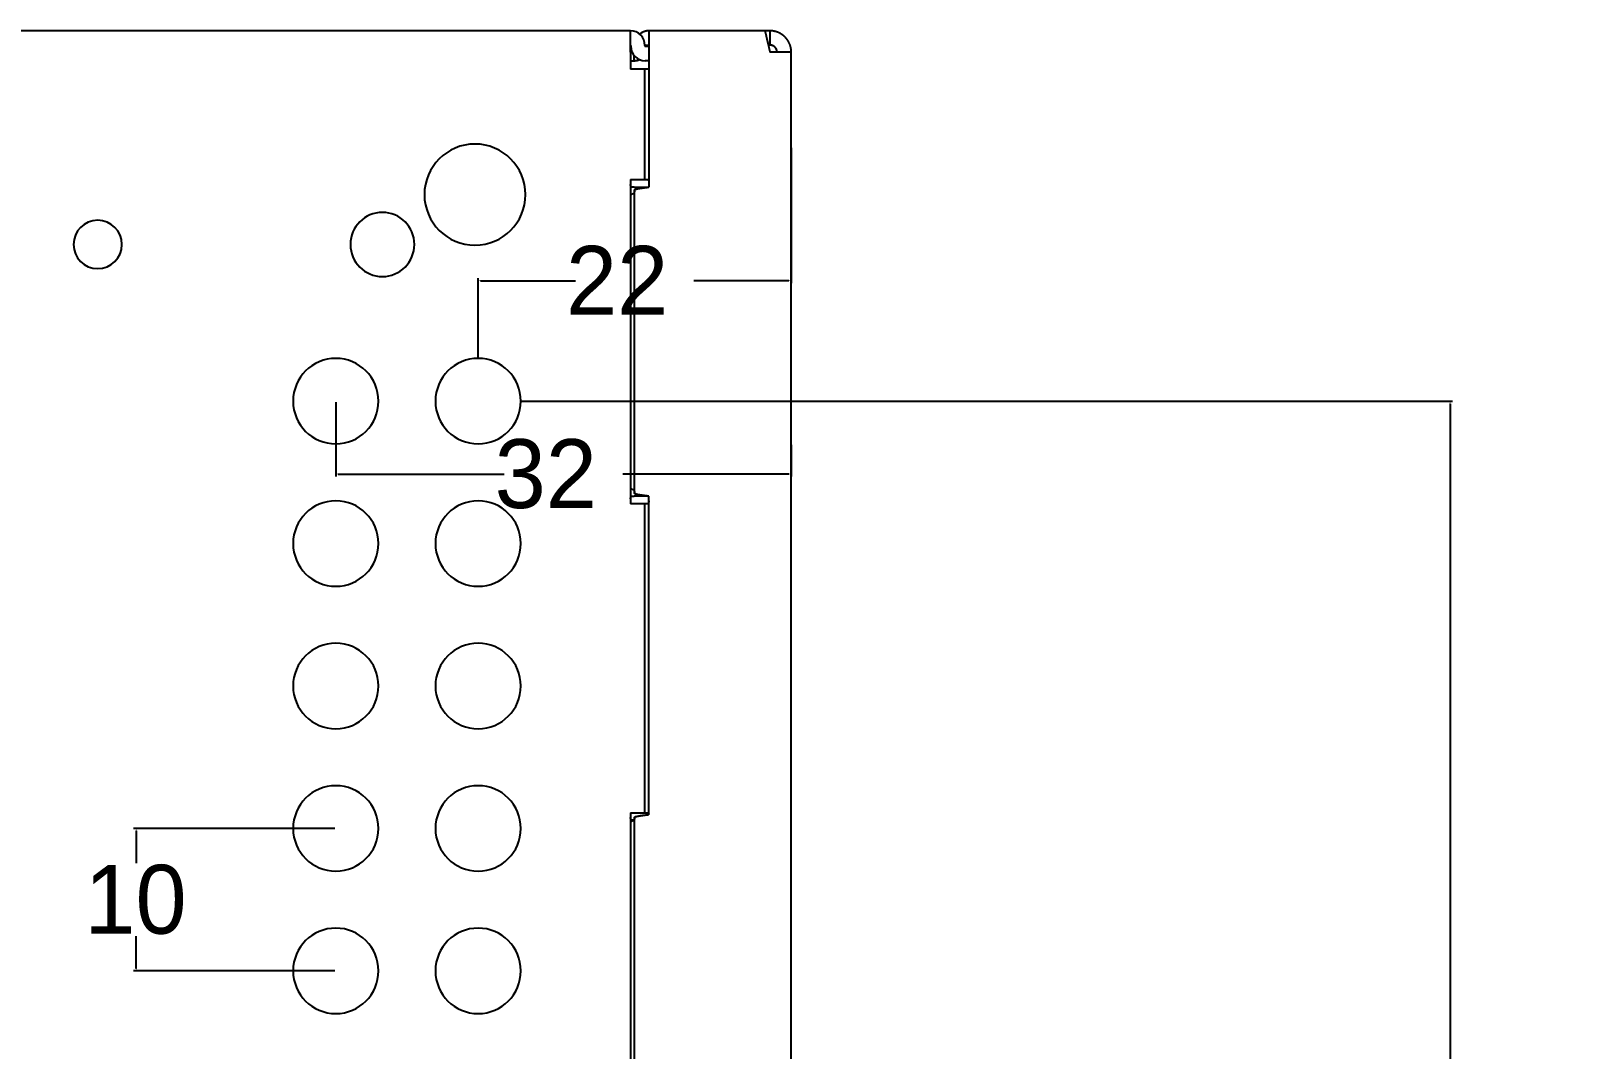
# Model space of a CAD drawing. Extents: x -27 to 262, y 5 to 196.
# Drawn here: x 150.6 to 261.2, y 122.6 to 195.6 of the extents above; entities that cross this region are included whole.
import ezdxf

# ---------------------------------------------------------------- set-up
doc = ezdxf.new("R2010")
doc.units = 0
doc.header["$LTSCALE"] = 25.4
doc.linetypes.add('KÖRPER', pattern=[0])
doc.layers.get('DEFPOINTS').update_dxf_attribs({"linetype": 'CONTINUOUS'})
doc.layers.add('2D_ANSICHT_1_DIMENSIONS_1', color=7, linetype='KÖRPER')
doc.layers.add('2D_ANSICHT_1_DRAWING_1', color=7, linetype='KÖRPER')
doc.dimstyles.get("Standard").update_dxf_attribs({"dimtxt": 0.18, "dimasz": 0.18, "dimexe": 0.18, "dimexo": 0.0625, "dimgap": 0.09, "dimtad": 0, "dimtih": 1, "dimtoh": 1, "dimzin": 0, "dimcen": 0.09, "dimazin": 3, "dimtfac": 1, "dimtofl": 0, "dimtmove": 0, "dimatfit": 3})

# ---------------------------------------------------------------- blocks, each defined once
blk = doc.blocks.new('*D2')
at = {"layer": '2D_ANSICHT_1_DIMENSIONS_1', "color": 0, "linetype": 'KÖRPER'}
for p, q in [((185.87, 169.06), (252.71, 169.06)), ((252.53, 168.88), (252.53, 117.23)), ((252.53, 60.35), (252.53, 112)), ((201.36, 60.17), (252.71, 60.17))]:
    blk.add_line(p, q, dxfattribs=at)
at = {"layer": '2D_ANSICHT_1_DIMENSIONS_1', "color": 0}
for points in [[(252.56, 168.88), (252.5, 168.88), (252.53, 169.06)], [(252.5, 60.35), (252.56, 60.35), (252.53, 60.17)]]:
    blk.add_solid(points, dxfattribs=at)
at = {"layer": 'DEFPOINTS', "color": 0}
for p in [(185.81, 169.06), (252.53, 169.06), (201.3, 60.17)]:
    blk.add_point(p, dxfattribs=at)
at = {"layer": '2D_ANSICHT_1_DIMENSIONS_1', "color": 0}
blk.add_text('106.55', height=4.939, dxfattribs=at).set_placement((240.58, 112.17))
blk = doc.blocks.new('*D3')
at = {"layer": '2D_ANSICHT_1_DIMENSIONS_1', "color": 0, "linetype": 'KÖRPER'}
for p, q in [((172.46, 138.4), (158.01, 138.4)), ((158.19, 138.22), (158.19, 135.9)), ((158.19, 128.36), (158.19, 130.68)), ((172.46, 128.18), (158.01, 128.18))]:
    blk.add_line(p, q, dxfattribs=at)
at = {"layer": '2D_ANSICHT_1_DIMENSIONS_1', "color": 0}
for points in [[(158.22, 138.22), (158.16, 138.22), (158.19, 138.4)], [(158.16, 128.36), (158.22, 128.36), (158.19, 128.18)]]:
    blk.add_solid(points, dxfattribs=at)
at = {"layer": 'DEFPOINTS', "color": 0}
for p in [(172.52, 138.4), (158.19, 128.18), (172.52, 128.18)]:
    blk.add_point(p, dxfattribs=at)
at = {"layer": '2D_ANSICHT_1_DIMENSIONS_1', "color": 0}
blk.add_text('10', height=4.939, dxfattribs=at).set_placement((154.47, 130.85))
blk = doc.blocks.new('*D4')
at = {"layer": '2D_ANSICHT_1_DIMENSIONS_1', "color": 0, "linetype": 'KÖRPER'}
for p, q in [((205.23, 187.25), (205.23, 177.52)), ((182.74, 172.19), (182.74, 177.88)), ((182.92, 177.7), (189.73, 177.7)), ((205.05, 177.7), (198.24, 177.7))]:
    blk.add_line(p, q, dxfattribs=at)
at = {"layer": '2D_ANSICHT_1_DIMENSIONS_1', "color": 0}
for points in [[(182.92, 177.73), (182.92, 177.67), (182.74, 177.7)], [(205.05, 177.67), (205.05, 177.73), (205.23, 177.7)]]:
    blk.add_solid(points, dxfattribs=at)
at = {"layer": 'DEFPOINTS', "color": 0}
for p in [(205.23, 187.31), (182.74, 177.7), (182.74, 172.13)]:
    blk.add_point(p, dxfattribs=at)
at = {"layer": '2D_ANSICHT_1_DIMENSIONS_1', "color": 0}
blk.add_text('22', height=4.939, dxfattribs=at).set_placement((189.05, 175.26))
blk = doc.blocks.new('*D5')
at = {"layer": '2D_ANSICHT_1_DIMENSIONS_1', "color": 0, "linetype": 'KÖRPER'}
for p, q in [((172.52, 169), (172.52, 163.65)), ((205.23, 165.93), (205.23, 163.65)), ((172.7, 163.83), (184.62, 163.83)), ((205.05, 163.83), (193.13, 163.83))]:
    blk.add_line(p, q, dxfattribs=at)
at = {"layer": '2D_ANSICHT_1_DIMENSIONS_1', "color": 0}
for points in [[(172.7, 163.86), (172.7, 163.8), (172.52, 163.83)], [(205.05, 163.8), (205.05, 163.86), (205.23, 163.83)]]:
    blk.add_solid(points, dxfattribs=at)
at = {"layer": 'DEFPOINTS', "color": 0}
for p in [(172.52, 169.06), (205.23, 166), (172.52, 163.83)]:
    blk.add_point(p, dxfattribs=at)
at = {"layer": '2D_ANSICHT_1_DIMENSIONS_1', "color": 0}
blk.add_text('32', height=4.939, dxfattribs=at).set_placement((183.93, 161.39))

msp = doc.modelspace()

# ---------------------------------------------------------------- linework, layer by layer
at = {"layer": '2D_ANSICHT_1_DRAWING_1', "color": 5, "linetype": 'KÖRPER'}
for p, q in [((193.678, 195.635), (81.308, 195.635)), ((193.678, 194.102), (193.678, 195.635)), ((193.699, 194.593), (193.699, 194.532)), ((194.721, 194.593), (194.721, 194.532)), ((194.721, 194.532), (194.986, 194.532)), ((194.986, 194.532), (194.986, 194.593)), ((203.333, 195.635), (195.007, 195.635)), ((195.007, 195.635), (195.007, 194.102)), ((203.694, 195.635), (203.333, 195.635)), ((203.694, 194.613), (203.574, 194.613)), ((203.694, 195.635), (203.694, 194.613)), ((193.678, 194.511), (193.699, 194.511)), ((193.678, 194.102), (193.678, 192.88)), ((193.678, 193.489), (193.944, 193.489)), ((193.944, 193.489), (193.944, 193.86)), ((195.007, 194.511), (194.741, 194.511)), ((195.007, 193.489), (194.741, 193.489)), ((195.007, 194.102), (195.007, 184.419)), ((205.227, 194.102), (203.694, 194.102)), ((205.227, 61.701), (205.227, 194.102)), ((194.721, 192.88), (193.678, 192.88)), ((194.721, 184.955), (194.721, 192.88)), ((194.741, 192.88), (194.721, 192.88)), ((195.007, 192.88), (194.741, 192.88)), ((193.678, 184.955), (194.721, 184.955)), ((193.678, 184.955), (193.678, 161.705)), ((193.698, 184.419), (193.678, 184.619)), ((194.721, 184.955), (194.741, 184.955)), ((194.741, 184.955), (194.987, 184.955)), ((194.987, 184.955), (195.007, 184.756)), ((193.678, 183.891), (193.944, 183.988)), ((193.944, 184.419), (193.698, 184.419)), ((193.944, 184.419), (194.986, 184.419)), ((193.964, 162.446), (193.964, 184.214)), ((194.986, 184.419), (195.007, 184.419)), ((194.986, 184.416), (194.986, 184.419)), ((193.944, 162.673), (193.678, 162.769)), ((193.678, 162.041), (193.698, 162.241)), ((194.721, 161.705), (193.678, 161.705)), ((193.698, 162.241), (193.944, 162.241)), ((194.986, 162.241), (193.944, 162.241)), ((194.721, 139.527), (194.721, 161.705)), ((194.741, 161.705), (194.721, 161.705)), ((194.987, 161.705), (194.741, 161.705)), ((194.986, 162.241), (194.986, 162.244)), ((195.007, 162.241), (194.986, 162.241)), ((195.007, 161.905), (194.987, 161.705)), ((195.007, 139.399), (195.007, 162.241)), ((193.678, 139.527), (193.678, 116.276)), ((193.678, 139.527), (194.721, 139.527)), ((194.721, 139.527), (194.741, 139.527)), ((194.741, 139.527), (194.987, 139.527)), ((194.987, 139.527), (195, 139.398)), ((193.698, 138.99), (193.678, 139.19)), ((193.944, 138.968), (193.678, 138.871)), ((193.944, 138.99), (193.698, 138.99)), ((193.944, 138.99), (193.948, 138.99)), ((193.964, 116.608), (193.964, 139.195))]:
    msp.add_line(p, q, dxfattribs=at)
for points in [[(195.007, 195.635), (194.999, 195.635), (194.992, 195.635), (194.984, 195.635), (194.977, 195.635), (194.969, 195.635), (194.962, 195.635), (194.954, 195.634), (194.947, 195.634), (194.939, 195.633), (194.932, 195.633), (194.925, 195.632), (194.917, 195.632), (194.91, 195.631), (194.902, 195.63), (194.895, 195.629), (194.887, 195.629), (194.88, 195.628), (194.872, 195.627), (194.865, 195.626), (194.857, 195.625), (194.85, 195.624), (194.843, 195.622), (194.835, 195.621), (194.828, 195.62), (194.82, 195.619), (194.813, 195.617), (194.806, 195.616), (194.798, 195.614), (194.791, 195.613), (194.784, 195.611), (194.776, 195.61), (194.769, 195.608), (194.762, 195.606), (194.754, 195.604), (194.747, 195.603), (194.74, 195.601), (194.733, 195.599), (194.725, 195.597), (194.718, 195.595), (194.711, 195.593), (194.704, 195.59), (194.697, 195.588), (194.689, 195.586), (194.682, 195.584), (194.675, 195.581), (194.668, 195.579), (194.661, 195.576), (194.654, 195.574), (194.647, 195.571), (194.64, 195.569), (194.633, 195.566), (194.626, 195.563), (194.619, 195.561), (194.612, 195.558), (194.605, 195.555), (194.598, 195.552), (194.591, 195.549), (194.584, 195.546), (194.577, 195.543), (194.571, 195.54), (194.564, 195.537), (194.557, 195.533), (194.55, 195.53), (194.544, 195.527), (194.537, 195.523), (194.53, 195.52), (194.524, 195.517), (194.517, 195.513), (194.51, 195.51), (194.504, 195.506), (194.497, 195.502), (194.491, 195.499), (194.484, 195.495), (194.478, 195.491), (194.471, 195.487), (194.465, 195.483), (194.458, 195.479), (194.452, 195.475), (194.446, 195.471), (194.439, 195.467), (194.433, 195.463), (194.427, 195.459), (194.421, 195.455), (194.414, 195.451), (194.408, 195.446), (194.402, 195.442), (194.396, 195.438), (194.39, 195.433), (194.384, 195.429), (194.378, 195.424), (194.372, 195.42), (194.366, 195.415), (194.36, 195.411), (194.354, 195.406), (194.348, 195.401), (194.343, 195.396)], [(194.986, 194.511), (194.986, 194.511), (194.986, 194.512), (194.986, 194.512), (194.986, 194.512), (194.986, 194.512), (194.986, 194.513), (194.986, 194.513), (194.986, 194.513), (194.986, 194.513), (194.986, 194.513), (194.986, 194.514), (194.986, 194.514), (194.986, 194.514), (194.986, 194.514), (194.986, 194.514), (194.986, 194.515), (194.986, 194.515), (194.986, 194.515), (194.986, 194.515), (194.986, 194.516), (194.986, 194.516), (194.986, 194.516), (194.986, 194.516), (194.986, 194.516), (194.986, 194.517), (194.986, 194.517), (194.986, 194.517), (194.986, 194.517), (194.986, 194.517), (194.986, 194.518), (194.986, 194.518), (194.986, 194.518), (194.986, 194.518), (194.986, 194.519), (194.986, 194.519), (194.986, 194.519), (194.986, 194.519), (194.986, 194.519), (194.986, 194.52), (194.986, 194.52), (194.986, 194.52), (194.986, 194.52), (194.986, 194.52), (194.986, 194.521), (194.986, 194.521), (194.986, 194.521), (194.986, 194.521), (194.986, 194.522), (194.986, 194.522), (194.986, 194.522), (194.986, 194.522), (194.986, 194.522), (194.986, 194.523), (194.986, 194.523), (194.986, 194.523), (194.986, 194.523), (194.986, 194.523), (194.986, 194.524), (194.986, 194.524), (194.986, 194.524), (194.986, 194.524), (194.986, 194.524), (194.986, 194.525), (194.986, 194.525), (194.986, 194.525), (194.986, 194.525), (194.986, 194.526), (194.986, 194.526), (194.986, 194.526), (194.986, 194.526), (194.986, 194.526), (194.986, 194.527), (194.986, 194.527), (194.986, 194.527), (194.986, 194.527), (194.986, 194.527), (194.986, 194.528), (194.986, 194.528), (194.986, 194.528), (194.986, 194.528), (194.986, 194.529), (194.986, 194.529), (194.986, 194.529), (194.986, 194.529), (194.986, 194.529), (194.986, 194.53), (194.986, 194.53), (194.986, 194.53), (194.986, 194.53), (194.986, 194.53), (194.986, 194.531), (194.986, 194.531), (194.986, 194.531), (194.986, 194.531), (194.986, 194.532), (194.986, 194.532)], [(194.986, 194.593), (194.987, 194.593), (194.987, 194.594), (194.987, 194.594), (194.987, 194.594), (194.987, 194.595), (194.987, 194.595), (194.987, 194.595), (194.987, 194.596), (194.987, 194.596), (194.987, 194.596), (194.987, 194.596), (194.987, 194.597), (194.987, 194.597), (194.987, 194.597), (194.987, 194.598), (194.987, 194.598), (194.987, 194.598), (194.987, 194.599), (194.987, 194.599), (194.987, 194.599), (194.988, 194.599), (194.988, 194.6), (194.988, 194.6), (194.988, 194.6), (194.988, 194.601), (194.988, 194.601), (194.988, 194.601), (194.988, 194.601), (194.988, 194.602), (194.989, 194.602), (194.989, 194.602), (194.989, 194.603), (194.989, 194.603), (194.989, 194.603), (194.989, 194.603), (194.989, 194.604), (194.99, 194.604), (194.99, 194.604), (194.99, 194.604), (194.99, 194.605), (194.99, 194.605), (194.99, 194.605), (194.991, 194.605), (194.991, 194.606), (194.991, 194.606), (194.991, 194.606), (194.991, 194.606), (194.992, 194.607), (194.992, 194.607), (194.992, 194.607), (194.992, 194.607), (194.992, 194.607), (194.993, 194.608), (194.993, 194.608), (194.993, 194.608), (194.993, 194.608), (194.994, 194.609), (194.994, 194.609), (194.994, 194.609), (194.994, 194.609), (194.995, 194.609), (194.995, 194.61), (194.995, 194.61), (194.995, 194.61), (194.996, 194.61), (194.996, 194.61), (194.996, 194.61), (194.996, 194.611), (194.997, 194.611), (194.997, 194.611), (194.997, 194.611), (194.997, 194.611), (194.998, 194.611), (194.998, 194.611), (194.998, 194.612), (194.999, 194.612), (194.999, 194.612), (194.999, 194.612), (194.999, 194.612), (195, 194.612), (195, 194.612), (195, 194.612), (195.001, 194.612), (195.001, 194.613), (195.001, 194.613), (195.001, 194.613), (195.002, 194.613), (195.002, 194.613), (195.002, 194.613), (195.003, 194.613), (195.003, 194.613), (195.003, 194.613), (195.004, 194.613), (195.004, 194.613), (195.004, 194.613), (195.004, 194.613), (195.005, 194.613), (195.005, 194.613), (195.005, 194.613), (195.006, 194.613), (195.006, 194.613), (195.006, 194.613), (195.007, 194.613), (195.007, 194.613)], [(205.227, 194.102), (205.227, 194.128), (205.226, 194.153), (205.225, 194.178), (205.224, 194.203), (205.222, 194.228), (205.22, 194.253), (205.217, 194.278), (205.214, 194.303), (205.21, 194.327), (205.207, 194.352), (205.202, 194.377), (205.198, 194.402), (205.193, 194.426), (205.187, 194.451), (205.181, 194.475), (205.175, 194.499), (205.168, 194.523), (205.161, 194.547), (205.154, 194.571), (205.146, 194.595), (205.137, 194.619), (205.129, 194.642), (205.12, 194.666), (205.11, 194.689), (205.101, 194.712), (205.09, 194.735), (205.08, 194.758), (205.069, 194.78), (205.058, 194.803), (205.046, 194.825), (205.034, 194.847), (205.022, 194.869), (205.009, 194.891), (204.996, 194.912), (204.983, 194.933), (204.969, 194.954), (204.955, 194.975), (204.94, 194.995), (204.925, 195.016), (204.91, 195.036), (204.895, 195.055), (204.879, 195.075), (204.863, 195.094), (204.847, 195.113), (204.83, 195.132), (204.813, 195.15), (204.796, 195.169), (204.778, 195.186), (204.76, 195.204), (204.742, 195.221), (204.724, 195.238), (204.705, 195.255), (204.686, 195.271), (204.667, 195.288), (204.647, 195.303), (204.627, 195.319), (204.607, 195.334), (204.587, 195.349), (204.566, 195.363), (204.546, 195.377), (204.525, 195.391), (204.504, 195.404), (204.482, 195.417), (204.461, 195.43), (204.439, 195.442), (204.417, 195.455), (204.394, 195.466), (204.372, 195.477), (204.349, 195.488), (204.327, 195.499), (204.304, 195.509), (204.281, 195.519), (204.257, 195.528), (204.234, 195.537), (204.21, 195.546), (204.187, 195.554), (204.163, 195.562), (204.139, 195.57), (204.115, 195.577), (204.091, 195.583), (204.067, 195.59), (204.042, 195.595), (204.018, 195.601), (203.993, 195.606), (203.968, 195.611), (203.944, 195.615), (203.919, 195.619), (203.894, 195.622), (203.869, 195.625), (203.844, 195.628), (203.819, 195.63), (203.794, 195.632), (203.769, 195.634), (203.744, 195.635), (203.719, 195.635), (203.694, 195.635)], [(204.205, 194.102), (204.205, 194.111), (204.205, 194.119), (204.204, 194.128), (204.204, 194.136), (204.203, 194.144), (204.203, 194.153), (204.202, 194.161), (204.201, 194.169), (204.2, 194.177), (204.198, 194.186), (204.197, 194.194), (204.195, 194.202), (204.194, 194.21), (204.192, 194.219), (204.19, 194.227), (204.188, 194.235), (204.185, 194.243), (204.183, 194.251), (204.181, 194.259), (204.178, 194.267), (204.175, 194.275), (204.172, 194.282), (204.169, 194.29), (204.166, 194.298), (204.163, 194.306), (204.16, 194.313), (204.156, 194.321), (204.152, 194.328), (204.149, 194.336), (204.145, 194.343), (204.141, 194.351), (204.137, 194.358), (204.132, 194.365), (204.128, 194.372), (204.124, 194.379), (204.119, 194.386), (204.114, 194.393), (204.109, 194.4), (204.105, 194.407), (204.099, 194.414), (204.094, 194.42), (204.089, 194.427), (204.084, 194.433), (204.078, 194.439), (204.073, 194.446), (204.067, 194.452), (204.061, 194.458), (204.055, 194.464), (204.049, 194.47), (204.043, 194.475), (204.037, 194.481), (204.031, 194.487), (204.025, 194.492), (204.018, 194.497), (204.012, 194.503), (204.005, 194.508), (203.998, 194.513), (203.992, 194.518), (203.985, 194.523), (203.978, 194.527), (203.971, 194.532), (203.964, 194.536), (203.957, 194.541), (203.95, 194.545), (203.942, 194.549), (203.935, 194.553), (203.928, 194.557), (203.92, 194.561), (203.913, 194.564), (203.905, 194.568), (203.897, 194.571), (203.89, 194.575), (203.882, 194.578), (203.874, 194.581), (203.866, 194.584), (203.858, 194.586), (203.85, 194.589), (203.842, 194.591), (203.834, 194.594), (203.826, 194.596), (203.818, 194.598), (203.81, 194.6), (203.802, 194.602), (203.794, 194.604), (203.786, 194.605), (203.777, 194.607), (203.769, 194.608), (203.761, 194.609), (203.752, 194.61), (203.744, 194.611), (203.736, 194.612), (203.727, 194.612), (203.719, 194.613), (203.711, 194.613), (203.702, 194.613), (203.694, 194.613)], [(193.944, 193.489), (193.951, 193.489), (193.959, 193.49), (193.966, 193.49), (193.973, 193.49), (193.981, 193.49), (193.988, 193.49), (193.995, 193.491), (194.002, 193.491), (194.01, 193.491), (194.017, 193.492), (194.024, 193.492), (194.032, 193.493), (194.039, 193.494), (194.046, 193.494), (194.053, 193.495), (194.061, 193.496), (194.068, 193.497), (194.075, 193.498), (194.082, 193.499), (194.09, 193.5), (194.097, 193.501), (194.104, 193.502), (194.111, 193.503), (194.118, 193.504), (194.126, 193.505), (194.133, 193.507), (194.14, 193.508), (194.147, 193.509), (194.154, 193.511), (194.162, 193.512), (194.169, 193.514), (194.176, 193.515), (194.183, 193.517), (194.19, 193.519), (194.197, 193.521), (194.204, 193.522), (194.211, 193.524), (194.218, 193.526), (194.225, 193.528), (194.232, 193.53), (194.239, 193.532), (194.246, 193.534), (194.253, 193.536), (194.26, 193.538), (194.267, 193.541), (194.274, 193.543), (194.281, 193.545), (194.288, 193.548), (194.295, 193.55), (194.302, 193.553), (194.309, 193.555), (194.315, 193.558), (194.322, 193.561), (194.329, 193.563), (194.336, 193.566), (194.343, 193.568)], [(193.964, 184.192), (193.964, 184.188), (193.964, 184.185), (193.964, 184.181), (193.964, 184.177), (193.964, 184.174), (193.964, 184.17), (193.964, 184.166), (193.964, 184.163), (193.964, 184.159), (193.964, 184.155), (193.964, 184.152), (193.963, 184.148), (193.963, 184.144), (193.963, 184.141), (193.963, 184.137), (193.962, 184.133), (193.962, 184.13), (193.962, 184.126), (193.962, 184.122), (193.961, 184.119), (193.961, 184.115), (193.961, 184.111), (193.96, 184.108), (193.96, 184.104), (193.96, 184.1), (193.959, 184.097), (193.959, 184.093), (193.958, 184.089), (193.958, 184.086), (193.958, 184.082), (193.957, 184.078), (193.957, 184.075), (193.956, 184.071), (193.956, 184.068), (193.955, 184.064), (193.955, 184.06), (193.954, 184.057), (193.954, 184.053), (193.953, 184.049), (193.953, 184.046), (193.952, 184.042), (193.952, 184.038), (193.951, 184.035), (193.951, 184.031), (193.95, 184.028), (193.95, 184.024), (193.949, 184.02), (193.949, 184.017), (193.948, 184.013), (193.947, 184.009), (193.947, 184.006), (193.946, 184.002), (193.946, 183.998), (193.945, 183.995), (193.945, 183.991), (193.944, 183.988)], [(193.964, 184.214), (193.968, 184.225), (193.976, 184.234), (193.985, 184.241), (193.995, 184.246), (194.005, 184.251), (194.015, 184.255), (194.026, 184.259), (194.036, 184.263), (194.047, 184.266), (194.057, 184.27), (194.068, 184.273), (194.079, 184.276), (194.09, 184.279), (194.101, 184.282), (194.112, 184.284), (194.122, 184.287), (194.133, 184.29), (194.144, 184.292), (194.155, 184.294), (194.166, 184.297), (194.177, 184.299), (194.188, 184.301), (194.199, 184.303), (194.21, 184.306), (194.221, 184.308), (194.232, 184.31), (194.243, 184.312), (194.254, 184.314), (194.265, 184.316), (194.276, 184.318), (194.287, 184.32), (194.298, 184.322), (194.309, 184.323), (194.32, 184.325), (194.331, 184.327), (194.342, 184.329), (194.353, 184.331), (194.364, 184.332), (194.375, 184.334), (194.386, 184.336), (194.397, 184.338), (194.408, 184.339), (194.419, 184.341), (194.43, 184.343), (194.442, 184.344), (194.453, 184.346), (194.464, 184.348), (194.475, 184.349), (194.486, 184.351), (194.497, 184.352), (194.508, 184.354), (194.519, 184.355), (194.53, 184.357), (194.541, 184.359), (194.552, 184.36), (194.563, 184.362), (194.574, 184.363), (194.585, 184.365), (194.597, 184.366), (194.608, 184.368), (194.619, 184.369), (194.63, 184.371), (194.641, 184.372), (194.652, 184.374), (194.663, 184.375), (194.674, 184.377), (194.685, 184.378), (194.696, 184.38), (194.707, 184.381), (194.718, 184.382), (194.73, 184.384), (194.741, 184.385), (194.752, 184.387), (194.763, 184.388), (194.774, 184.39), (194.785, 184.391), (194.796, 184.392), (194.807, 184.394), (194.818, 184.395), (194.829, 184.397), (194.84, 184.398), (194.852, 184.399), (194.863, 184.401), (194.874, 184.402), (194.885, 184.404), (194.896, 184.405), (194.907, 184.406), (194.918, 184.408), (194.929, 184.409), (194.94, 184.411), (194.951, 184.412), (194.963, 184.413), (194.974, 184.415), (194.985, 184.416), (194.996, 184.418), (195.007, 184.419)], [(193.944, 162.673), (193.945, 162.669), (193.945, 162.665), (193.946, 162.662), (193.946, 162.658), (193.947, 162.654), (193.947, 162.651), (193.948, 162.647), (193.949, 162.644), (193.949, 162.64), (193.95, 162.636), (193.95, 162.633), (193.951, 162.629), (193.951, 162.625), (193.952, 162.622), (193.952, 162.618), (193.953, 162.614), (193.953, 162.611), (193.954, 162.607), (193.954, 162.604), (193.955, 162.6), (193.955, 162.596), (193.956, 162.593), (193.956, 162.589), (193.957, 162.585), (193.957, 162.582), (193.958, 162.578), (193.958, 162.574), (193.958, 162.571), (193.959, 162.567), (193.959, 162.563), (193.96, 162.56), (193.96, 162.556), (193.96, 162.552), (193.961, 162.549), (193.961, 162.545), (193.961, 162.541), (193.962, 162.538), (193.962, 162.534), (193.962, 162.53), (193.962, 162.527), (193.963, 162.523), (193.963, 162.519), (193.963, 162.516), (193.963, 162.512), (193.964, 162.508), (193.964, 162.505), (193.964, 162.501), (193.964, 162.497), (193.964, 162.494), (193.964, 162.49), (193.964, 162.486), (193.964, 162.483), (193.964, 162.479), (193.964, 162.475), (193.964, 162.472), (193.964, 162.468)], [(195.007, 162.241), (194.996, 162.243), (194.985, 162.244), (194.974, 162.245), (194.963, 162.247), (194.951, 162.248), (194.94, 162.25), (194.929, 162.251), (194.918, 162.252), (194.907, 162.254), (194.896, 162.255), (194.885, 162.256), (194.874, 162.258), (194.863, 162.259), (194.852, 162.261), (194.84, 162.262), (194.829, 162.263), (194.818, 162.265), (194.807, 162.266), (194.796, 162.268), (194.785, 162.269), (194.774, 162.271), (194.763, 162.272), (194.752, 162.273), (194.741, 162.275), (194.73, 162.276), (194.718, 162.278), (194.707, 162.279), (194.696, 162.281), (194.685, 162.282), (194.674, 162.284), (194.663, 162.285), (194.652, 162.286), (194.641, 162.288), (194.63, 162.289), (194.619, 162.291), (194.608, 162.292), (194.597, 162.294), (194.585, 162.295), (194.574, 162.297), (194.563, 162.298), (194.552, 162.3), (194.541, 162.302), (194.53, 162.303), (194.519, 162.305), (194.508, 162.306), (194.497, 162.308), (194.486, 162.309), (194.475, 162.311), (194.464, 162.313), (194.453, 162.314), (194.442, 162.316), (194.43, 162.318), (194.419, 162.319), (194.408, 162.321), (194.397, 162.323), (194.386, 162.324), (194.375, 162.326), (194.364, 162.328), (194.353, 162.329), (194.342, 162.331), (194.331, 162.333), (194.32, 162.335), (194.309, 162.337), (194.298, 162.339), (194.287, 162.34), (194.276, 162.342), (194.265, 162.344), (194.254, 162.346), (194.243, 162.348), (194.232, 162.35), (194.221, 162.352), (194.21, 162.355), (194.199, 162.357), (194.188, 162.359), (194.177, 162.361), (194.166, 162.363), (194.155, 162.366), (194.144, 162.368), (194.133, 162.371), (194.122, 162.373), (194.112, 162.376), (194.101, 162.378), (194.09, 162.381), (194.079, 162.384), (194.068, 162.387), (194.057, 162.39), (194.047, 162.394), (194.036, 162.397), (194.026, 162.401), (194.015, 162.405), (194.005, 162.409), (193.995, 162.414), (193.985, 162.419), (193.976, 162.427), (193.968, 162.435), (193.964, 162.446)], [(193.964, 139.195), (193.968, 139.205), (193.976, 139.214), (193.985, 139.221), (193.995, 139.227), (194.005, 139.231), (194.015, 139.235), (194.026, 139.239), (194.036, 139.243), (194.047, 139.247), (194.057, 139.25), (194.068, 139.253), (194.079, 139.256), (194.09, 139.259), (194.101, 139.262), (194.112, 139.265), (194.122, 139.267), (194.133, 139.27), (194.144, 139.272), (194.155, 139.275), (194.166, 139.277), (194.177, 139.279), (194.188, 139.282), (194.199, 139.284), (194.21, 139.286), (194.221, 139.288), (194.232, 139.29), (194.243, 139.292), (194.254, 139.294), (194.265, 139.296), (194.276, 139.298), (194.287, 139.3), (194.298, 139.302), (194.309, 139.304), (194.32, 139.306), (194.331, 139.307), (194.342, 139.309), (194.353, 139.311), (194.364, 139.313), (194.375, 139.314), (194.386, 139.316), (194.397, 139.318), (194.408, 139.32), (194.419, 139.321), (194.43, 139.323), (194.442, 139.325), (194.453, 139.326), (194.464, 139.328), (194.475, 139.329), (194.486, 139.331), (194.497, 139.333), (194.508, 139.334), (194.519, 139.336), (194.53, 139.337), (194.541, 139.339), (194.552, 139.34), (194.563, 139.342), (194.574, 139.344), (194.585, 139.345), (194.597, 139.347), (194.608, 139.348), (194.619, 139.35), (194.63, 139.351), (194.641, 139.352), (194.652, 139.354), (194.663, 139.355), (194.674, 139.357), (194.685, 139.358), (194.696, 139.36), (194.707, 139.361), (194.718, 139.363), (194.73, 139.364), (194.741, 139.366), (194.752, 139.367), (194.763, 139.368), (194.774, 139.37), (194.785, 139.371), (194.796, 139.373), (194.807, 139.374), (194.818, 139.376), (194.829, 139.377), (194.84, 139.378), (194.852, 139.38), (194.863, 139.381), (194.874, 139.383), (194.885, 139.384), (194.896, 139.385), (194.907, 139.387), (194.918, 139.388), (194.929, 139.39), (194.94, 139.391), (194.951, 139.392), (194.963, 139.394), (194.974, 139.395), (194.985, 139.396), (194.996, 139.398), (195.007, 139.399)], [(193.964, 139.172), (193.964, 139.169), (193.964, 139.165), (193.964, 139.161), (193.964, 139.158), (193.964, 139.154), (193.964, 139.15), (193.964, 139.147), (193.964, 139.143), (193.964, 139.139), (193.964, 139.136), (193.964, 139.132), (193.963, 139.128), (193.963, 139.125), (193.963, 139.121), (193.963, 139.117), (193.962, 139.114), (193.962, 139.11), (193.962, 139.106), (193.962, 139.103), (193.961, 139.099), (193.961, 139.095), (193.961, 139.092), (193.96, 139.088), (193.96, 139.084), (193.96, 139.081), (193.959, 139.077), (193.959, 139.073), (193.958, 139.07), (193.958, 139.066), (193.958, 139.062), (193.957, 139.059), (193.957, 139.055), (193.956, 139.051), (193.956, 139.048), (193.955, 139.044), (193.955, 139.041), (193.954, 139.037), (193.954, 139.033), (193.953, 139.03), (193.953, 139.026), (193.952, 139.022), (193.952, 139.019), (193.951, 139.015), (193.951, 139.011), (193.95, 139.008), (193.95, 139.004), (193.949, 139.001), (193.949, 138.997), (193.948, 138.993), (193.947, 138.99), (193.947, 138.986), (193.946, 138.982), (193.946, 138.979), (193.945, 138.975), (193.945, 138.972), (193.944, 138.968)]]:
    msp.add_lwpolyline(points, dxfattribs=at)
for points in [[(194.986, 194.593, 0), (194.982, 194.593, 0), (194.977, 194.593, 0), (194.972, 194.593, 0), (194.968, 194.593, 0), (194.963, 194.593, 0), (194.958, 194.593, 0), (194.953, 194.593, 0), (194.949, 194.593, 0), (194.944, 194.593, 0), (194.939, 194.593, 0), (194.934, 194.593, 0), (194.93, 194.593, 0), (194.925, 194.593, 0), (194.92, 194.593, 0), (194.915, 194.593, 0), (194.911, 194.593, 0), (194.906, 194.593, 0), (194.901, 194.593, 0), (194.896, 194.593, 0), (194.892, 194.593, 0), (194.887, 194.593, 0), (194.882, 194.593, 0), (194.877, 194.593, 0), (194.873, 194.593, 0), (194.868, 194.593, 0), (194.863, 194.593, 0), (194.858, 194.593, 0), (194.854, 194.593, 0), (194.849, 194.593, 0), (194.844, 194.593, 0), (194.839, 194.593, 0), (194.835, 194.593, 0), (194.83, 194.593, 0), (194.825, 194.593, 0), (194.82, 194.593, 0), (194.816, 194.593, 0), (194.811, 194.593, 0), (194.806, 194.593, 0), (194.801, 194.593, 0), (194.797, 194.593, 0), (194.792, 194.593, 0), (194.787, 194.593, 0), (194.782, 194.593, 0), (194.778, 194.593, 0), (194.773, 194.593, 0), (194.768, 194.593, 0), (194.763, 194.593, 0), (194.759, 194.593, 0), (194.754, 194.593, 0), (194.749, 194.593, 0), (194.745, 194.593, 0), (194.74, 194.593, 0), (194.735, 194.593, 0), (194.73, 194.593, 0), (194.726, 194.593, 0), (194.721, 194.593, 0)], [(203.333, 195.635, 0), (203.336, 195.62, 0), (203.34, 195.604, 0), (203.344, 195.588, 0), (203.348, 195.572, 0), (203.352, 195.556, 0), (203.355, 195.54, 0), (203.359, 195.524, 0), (203.363, 195.508, 0), (203.367, 195.492, 0), (203.37, 195.476, 0), (203.374, 195.46, 0), (203.378, 195.444, 0), (203.382, 195.428, 0), (203.385, 195.412, 0), (203.389, 195.396, 0), (203.393, 195.38, 0), (203.397, 195.364, 0), (203.4, 195.348, 0), (203.404, 195.332, 0), (203.408, 195.316, 0), (203.412, 195.3, 0), (203.416, 195.284, 0), (203.419, 195.268, 0), (203.423, 195.252, 0), (203.427, 195.236, 0), (203.431, 195.22, 0), (203.434, 195.204, 0), (203.438, 195.188, 0), (203.442, 195.172, 0), (203.446, 195.156, 0), (203.449, 195.14, 0), (203.453, 195.124, 0), (203.457, 195.109, 0), (203.461, 195.093, 0), (203.464, 195.077, 0), (203.468, 195.061, 0), (203.472, 195.045, 0), (203.476, 195.029, 0), (203.48, 195.013, 0), (203.483, 194.997, 0), (203.487, 194.981, 0), (203.491, 194.965, 0), (203.495, 194.949, 0), (203.498, 194.933, 0), (203.502, 194.917, 0), (203.506, 194.901, 0), (203.51, 194.885, 0), (203.513, 194.869, 0), (203.517, 194.853, 0), (203.521, 194.837, 0), (203.525, 194.821, 0), (203.528, 194.805, 0), (203.532, 194.789, 0), (203.536, 194.773, 0), (203.54, 194.757, 0), (203.544, 194.741, 0), (203.547, 194.725, 0), (203.551, 194.709, 0), (203.555, 194.693, 0), (203.559, 194.677, 0), (203.562, 194.661, 0), (203.566, 194.645, 0), (203.57, 194.629, 0), (203.574, 194.613, 0), (203.577, 194.598, 0), (203.581, 194.582, 0), (203.585, 194.566, 0), (203.589, 194.55, 0), (203.592, 194.534, 0), (203.596, 194.518, 0), (203.6, 194.502, 0), (203.604, 194.486, 0), (203.607, 194.47, 0), (203.611, 194.454, 0), (203.615, 194.438, 0), (203.619, 194.422, 0), (203.623, 194.406, 0), (203.626, 194.39, 0), (203.63, 194.374, 0), (203.634, 194.358, 0), (203.638, 194.342, 0), (203.641, 194.326, 0), (203.645, 194.31, 0), (203.649, 194.294, 0), (203.653, 194.278, 0), (203.656, 194.262, 0), (203.66, 194.246, 0), (203.664, 194.23, 0), (203.668, 194.214, 0), (203.671, 194.198, 0), (203.675, 194.182, 0), (203.679, 194.166, 0), (203.683, 194.15, 0), (203.687, 194.134, 0), (203.69, 194.118, 0), (203.694, 194.102, 0)]]:
    msp.add_polyline3d(points, dxfattribs=at)
at = {"layer": '2D_ANSICHT_1_DRAWING_1', "color": 5, "linetype": 'KÖRPER', "extrusion": (0, 0, -1)}
for centre in [(-172.523, 169.063), (-182.743, 169.063), (-172.523, 158.843), (-182.743, 158.843), (-172.523, 148.623), (-182.743, 148.623), (-172.523, 138.403), (-182.743, 138.403), (-172.523, 128.183), (-182.743, 128.183)]:
    msp.add_circle(centre, 3.066, dxfattribs=at)
at = {"layer": '2D_ANSICHT_1_DRAWING_1', "color": 5, "linetype": 'KÖRPER'}
for centre, radius, start, end in [((193.678, 194.593), 1.042, 0, 90), ((193.678, 194.593), 0.0204, 0, 90), ((194.741, 194.532), 1.042, 180, 270), ((194.741, 194.532), 0.0204, 180, 270), ((182.513, 183.882), 3.628, 0, 180), ((182.513, 183.882), 3.628, 180, 0), ((175.87, 180.305), 2.3, 0, 180), ((155.429, 180.305), 1.737, 0, 180), ((155.429, 180.305), 1.737, 180, 0), ((175.87, 180.305), 2.3, 180, 0)]:
    msp.add_arc(centre, radius, start, end, dxfattribs=at)

# ---------------------------------------------------------------- dimensions: what is measured, and where the dimension line sits
at = {"layer": '2D_ANSICHT_1_DIMENSIONS_1', "color": 18, "linetype": 'KÖRPER'}
for base, p1, p2, text, picture, middle in [((182.743, 177.701), (205.227, 187.315), (182.743, 172.129), '22', '*D4', (193.985, 177.701)), ((172.523, 163.833), (205.227, 165.997), (172.523, 169.063), '32', '*D5', (188.875, 163.833))]:
    dim = msp.add_linear_dim(base=base, p1=p1, p2=p2, text=text, dimstyle='STANDARD', override={"dimtxt": 4.938889}, dxfattribs=at)
    dim.commit()
    dim.dimension.update_dxf_attribs({"geometry": picture, "text_midpoint": middle})
for base, p1, p2, text, picture, middle in [((252.527, 169.063), (201.301, 60.168), (185.809, 169.063), '106.55', '*D2', (252.527, 114.615)), ((158.187, 128.183), (172.523, 138.403), (172.523, 128.183), '10', '*D3', (158.187, 133.293))]:
    dim = msp.add_linear_dim(base=base, p1=p1, p2=p2, angle=90, text=text, dimstyle='STANDARD', override={"dimtxt": 4.938889}, dxfattribs=at)
    dim.commit()
    dim.dimension.update_dxf_attribs({"geometry": picture, "text_midpoint": middle})

doc.saveas('drawing.dxf')
